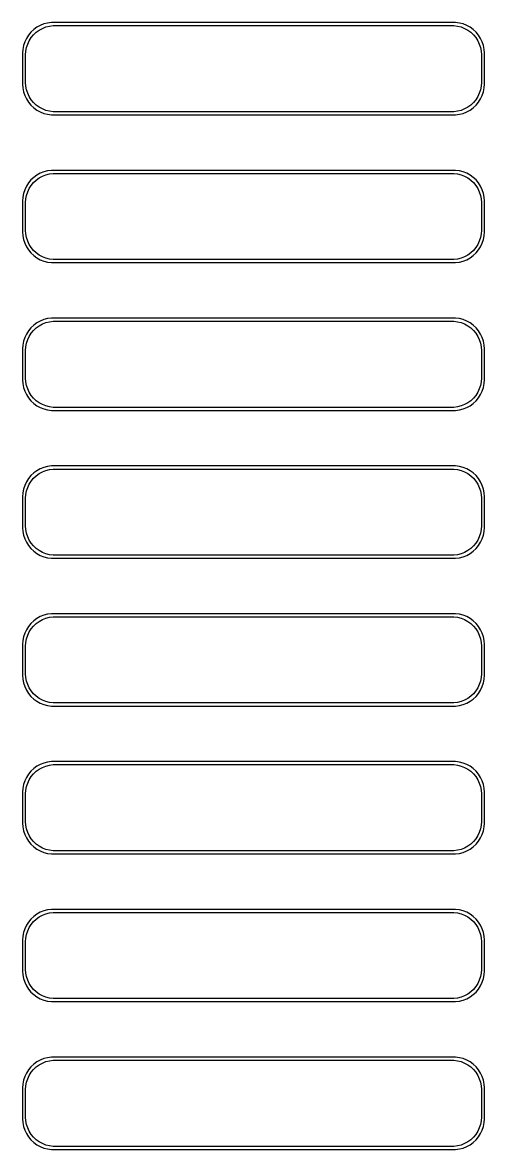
# Model space of a CAD drawing. Header units: metres. Extents: x -38 to 38, y 353 to 703.
# Drawn here: x -37.5 to 37.5, y 520.5 to 703.5 of the extents above; entities that cross this region are included whole.
import ezdxf

# ---------------------------------------------------------------- set-up
doc = ezdxf.new("R2010")
doc.units = ezdxf.units.M

msp = doc.modelspace()

# ---------------------------------------------------------------- linework, layer by layer
for p, q in [((-35.1791, 702.722), (-35.6871, 702.353)), ((-34.6289, 703.024), (-35.1791, 702.722)), ((-34.0451, 703.255), (-34.6289, 703.024)), ((-34.2724, 702.548), (-33.7178, 702.768)), ((-33.4369, 703.411), (-34.0451, 703.255)), ((-33.7178, 702.768), (-33.1401, 702.916)), ((-32.8139, 703.49), (-33.4369, 703.411)), ((-33.1401, 702.916), (-32.5482, 702.991)), ((32.8139, 703.49), (-32.8139, 703.49)), ((-32.5482, 702.991), (32.5482, 702.991)), ((32.5482, 702.991), (33.1401, 702.916)), ((33.4369, 703.411), (32.8139, 703.49)), ((33.1401, 702.916), (33.7178, 702.768)), ((34.0451, 703.255), (33.4369, 703.411)), ((33.7178, 702.768), (34.2724, 702.548)), ((34.6289, 703.024), (34.0451, 703.255)), ((35.1791, 702.722), (34.6289, 703.024)), ((35.6871, 702.353), (35.1791, 702.722)), ((-36.8815, 700.909), (-37.1489, 700.341)), ((-36.5451, 701.439), (-36.8815, 700.909)), ((-36.1448, 701.923), (-36.5451, 701.439)), ((-36.4124, 700.538), (-36.0928, 701.042)), ((-35.6871, 702.353), (-36.1448, 701.923)), ((-36.0928, 701.042), (-35.7126, 701.502)), ((-35.7126, 701.502), (-35.2778, 701.91)), ((-35.2778, 701.91), (-34.7952, 702.261)), ((-34.7952, 702.261), (-34.2724, 702.548)), ((34.2724, 702.548), (34.7952, 702.261)), ((34.7952, 702.261), (35.2778, 701.91)), ((35.2778, 701.91), (35.7126, 701.502)), ((36.1448, 701.923), (35.6871, 702.353)), ((35.7126, 701.502), (36.0928, 701.042)), ((36.0928, 701.042), (36.4124, 700.538)), ((36.5451, 701.439), (36.1448, 701.923)), ((36.8815, 700.909), (36.5451, 701.439)), ((37.1489, 700.341), (36.8815, 700.909)), ((-37.4606, 699.127), (-37.5, 698.5)), ((-37.3429, 699.743), (-37.4606, 699.127)), ((-37.1489, 700.341), (-37.3429, 699.743)), ((-36.9625, 698.845), (-36.8508, 699.431)), ((-36.8508, 699.431), (-36.6664, 699.999)), ((-36.6664, 699.999), (-36.4124, 700.538)), ((36.4124, 700.538), (36.6664, 699.999)), ((36.6664, 699.999), (36.8508, 699.431)), ((36.8508, 699.431), (36.9625, 698.845)), ((37.3429, 699.743), (37.1489, 700.341)), ((37.4606, 699.127), (37.3429, 699.743)), ((37.5, 698.5), (37.4606, 699.127)), ((-37.5, 698.5), (-37.5, 693.5)), ((-37, 698.25), (-36.9625, 698.845)), ((-37, 693.75), (-37, 698.25)), ((36.9625, 698.845), (37, 698.25)), ((37, 698.25), (37, 693.75)), ((37.5, 693.5), (37.5, 698.5)), ((-37.5, 693.5), (-37.4606, 692.873)), ((-36.9625, 693.155), (-37, 693.75)), ((37, 693.75), (36.9625, 693.155)), ((37.4606, 692.873), (37.5, 693.5)), ((-37.4606, 692.873), (-37.3429, 692.257)), ((-37.3429, 692.257), (-37.1489, 691.659)), ((-36.8508, 692.569), (-36.9625, 693.155)), ((-36.6664, 692.001), (-36.8508, 692.569)), ((-36.4124, 691.462), (-36.6664, 692.001)), ((36.6664, 692.001), (36.4124, 691.462)), ((36.8508, 692.569), (36.6664, 692.001)), ((36.9625, 693.155), (36.8508, 692.569)), ((37.1489, 691.659), (37.3429, 692.257)), ((37.3429, 692.257), (37.4606, 692.873)), ((-37.1489, 691.659), (-36.8815, 691.091)), ((-36.8815, 691.091), (-36.5451, 690.561)), ((-36.5451, 690.561), (-36.1448, 690.077)), ((-36.0928, 690.958), (-36.4124, 691.462)), ((-36.1448, 690.077), (-35.6871, 689.647)), ((-35.7126, 690.498), (-36.0928, 690.958)), ((-35.2778, 690.09), (-35.7126, 690.498)), ((-34.7952, 689.739), (-35.2778, 690.09)), ((35.2778, 690.09), (34.7952, 689.739)), ((35.7126, 690.498), (35.2778, 690.09)), ((35.6871, 689.647), (36.1448, 690.077)), ((36.0928, 690.958), (35.7126, 690.498)), ((36.4124, 691.462), (36.0928, 690.958)), ((36.1448, 690.077), (36.5451, 690.561)), ((36.5451, 690.561), (36.8815, 691.091)), ((36.8815, 691.091), (37.1489, 691.659)), ((-35.6871, 689.647), (-35.1791, 689.278)), ((-35.1791, 689.278), (-34.6289, 688.976)), ((-34.2724, 689.452), (-34.7952, 689.739)), ((-34.6289, 688.976), (-34.0451, 688.745)), ((-33.7178, 689.232), (-34.2724, 689.452)), ((-34.0451, 688.745), (-33.4369, 688.589)), ((-33.1401, 689.084), (-33.7178, 689.232)), ((-33.4369, 688.589), (-32.8139, 688.51)), ((-32.5482, 689.009), (-33.1401, 689.084)), ((-32.8139, 688.51), (32.8139, 688.51)), ((32.5482, 689.009), (-32.5482, 689.009)), ((33.1401, 689.084), (32.5482, 689.009)), ((32.8139, 688.51), (33.4369, 688.589)), ((33.7178, 689.232), (33.1401, 689.084)), ((33.4369, 688.589), (34.0451, 688.745)), ((34.2724, 689.452), (33.7178, 689.232)), ((34.0451, 688.745), (34.6289, 688.976)), ((34.7952, 689.739), (34.2724, 689.452)), ((34.6289, 688.976), (35.1791, 689.278)), ((35.1791, 689.278), (35.6871, 689.647)), ((-34.6289, 679.024), (-35.1791, 678.722)), ((-34.0451, 679.255), (-34.6289, 679.024)), ((-33.4369, 679.411), (-34.0451, 679.255)), ((-33.7178, 678.768), (-33.1401, 678.916)), ((-32.8139, 679.49), (-33.4369, 679.411)), ((-33.1401, 678.916), (-32.5482, 678.991)), ((32.8139, 679.49), (-32.8139, 679.49)), ((-32.5482, 678.991), (32.5482, 678.991)), ((32.5482, 678.991), (33.1401, 678.916)), ((33.4369, 679.411), (32.8139, 679.49)), ((33.1401, 678.916), (33.7178, 678.768)), ((34.0451, 679.255), (33.4369, 679.411)), ((34.6289, 679.024), (34.0451, 679.255)), ((35.1791, 678.722), (34.6289, 679.024)), ((-36.5451, 677.439), (-36.8815, 676.909)), ((-36.1448, 677.923), (-36.5451, 677.439)), ((-36.4124, 676.538), (-36.0928, 677.042)), ((-35.6871, 678.353), (-36.1448, 677.923)), ((-36.0928, 677.042), (-35.7126, 677.502)), ((-35.7126, 677.502), (-35.2778, 677.91)), ((-35.1791, 678.722), (-35.6871, 678.353)), ((-35.2778, 677.91), (-34.7952, 678.261)), ((-34.7952, 678.261), (-34.2724, 678.548)), ((-34.2724, 678.548), (-33.7178, 678.768)), ((33.7178, 678.768), (34.2724, 678.548)), ((34.2724, 678.548), (34.7952, 678.261)), ((34.7952, 678.261), (35.2778, 677.91)), ((35.6871, 678.353), (35.1791, 678.722)), ((35.2778, 677.91), (35.7126, 677.502)), ((36.1448, 677.923), (35.6871, 678.353)), ((35.7126, 677.502), (36.0928, 677.042)), ((36.0928, 677.042), (36.4124, 676.538)), ((36.5451, 677.439), (36.1448, 677.923)), ((36.8815, 676.909), (36.5451, 677.439)), ((-37.3429, 675.743), (-37.4606, 675.127)), ((-37.1489, 676.341), (-37.3429, 675.743)), ((-36.8815, 676.909), (-37.1489, 676.341)), ((-36.9625, 674.845), (-36.8508, 675.431)), ((-36.8508, 675.431), (-36.6664, 675.999)), ((-36.6664, 675.999), (-36.4124, 676.538)), ((36.4124, 676.538), (36.6664, 675.999)), ((36.6664, 675.999), (36.8508, 675.431)), ((36.8508, 675.431), (36.9625, 674.845)), ((37.1489, 676.341), (36.8815, 676.909)), ((37.3429, 675.743), (37.1489, 676.341)), ((37.4606, 675.127), (37.3429, 675.743)), ((-37.4606, 675.127), (-37.5, 674.5)), ((-37.5, 674.5), (-37.5, 669.5)), ((-37, 674.25), (-36.9625, 674.845)), ((-37, 669.75), (-37, 674.25)), ((36.9625, 674.845), (37, 674.25)), ((37, 674.25), (37, 669.75)), ((37.5, 674.5), (37.4606, 675.127)), ((37.5, 669.5), (37.5, 674.5)), ((-36.9625, 669.155), (-37, 669.75)), ((37, 669.75), (36.9625, 669.155)), ((-37.5, 669.5), (-37.4606, 668.873)), ((-37.4606, 668.873), (-37.3429, 668.257)), ((-37.3429, 668.257), (-37.1489, 667.659)), ((-36.8508, 668.569), (-36.9625, 669.155)), ((-36.6664, 668.001), (-36.8508, 668.569)), ((-36.4124, 667.462), (-36.6664, 668.001)), ((36.6664, 668.001), (36.4124, 667.462)), ((36.8508, 668.569), (36.6664, 668.001)), ((36.9625, 669.155), (36.8508, 668.569)), ((37.1489, 667.659), (37.3429, 668.257)), ((37.3429, 668.257), (37.4606, 668.873)), ((37.4606, 668.873), (37.5, 669.5)), ((-37.1489, 667.659), (-36.8815, 667.091)), ((-36.8815, 667.091), (-36.5451, 666.561)), ((-36.5451, 666.561), (-36.1448, 666.077)), ((-36.0928, 666.958), (-36.4124, 667.462)), ((-36.1448, 666.077), (-35.6871, 665.647)), ((-35.7126, 666.498), (-36.0928, 666.958)), ((-35.2778, 666.09), (-35.7126, 666.498)), ((-34.7952, 665.739), (-35.2778, 666.09)), ((35.2778, 666.09), (34.7952, 665.739)), ((35.7126, 666.498), (35.2778, 666.09)), ((35.6871, 665.647), (36.1448, 666.077)), ((36.0928, 666.958), (35.7126, 666.498)), ((36.4124, 667.462), (36.0928, 666.958)), ((36.1448, 666.077), (36.5451, 666.561)), ((36.5451, 666.561), (36.8815, 667.091)), ((36.8815, 667.091), (37.1489, 667.659)), ((-35.6871, 665.647), (-35.1791, 665.278)), ((-35.1791, 665.278), (-34.6289, 664.976)), ((-34.2724, 665.452), (-34.7952, 665.739)), ((-34.6289, 664.976), (-34.0451, 664.745)), ((-33.7178, 665.232), (-34.2724, 665.452)), ((-34.0451, 664.745), (-33.4369, 664.589)), ((-33.1401, 665.084), (-33.7178, 665.232)), ((-33.4369, 664.589), (-32.8139, 664.51)), ((-32.5482, 665.009), (-33.1401, 665.084)), ((-32.8139, 664.51), (32.8139, 664.51)), ((32.5482, 665.009), (-32.5482, 665.009)), ((33.1401, 665.084), (32.5482, 665.009)), ((32.8139, 664.51), (33.4369, 664.589)), ((33.7178, 665.232), (33.1401, 665.084)), ((33.4369, 664.589), (34.0451, 664.745)), ((34.2724, 665.452), (33.7178, 665.232)), ((34.0451, 664.745), (34.6289, 664.976)), ((34.7952, 665.739), (34.2724, 665.452)), ((34.6289, 664.976), (35.1791, 665.278)), ((35.1791, 665.278), (35.6871, 665.647)), ((-34.0451, 655.255), (-34.6289, 655.024)), ((-33.4369, 655.411), (-34.0451, 655.255)), ((-32.8139, 655.49), (-33.4369, 655.411)), ((32.8139, 655.49), (-32.8139, 655.49)), ((33.4369, 655.411), (32.8139, 655.49)), ((34.0451, 655.255), (33.4369, 655.411)), ((34.6289, 655.024), (34.0451, 655.255)), ((-36.5451, 653.439), (-36.8815, 652.909)), ((-36.1448, 653.923), (-36.5451, 653.439)), ((-35.6871, 654.353), (-36.1448, 653.923)), ((-36.0928, 653.042), (-35.7126, 653.502)), ((-35.7126, 653.502), (-35.2778, 653.91)), ((-35.1791, 654.722), (-35.6871, 654.353)), ((-35.2778, 653.91), (-34.7952, 654.261)), ((-34.6289, 655.024), (-35.1791, 654.722)), ((-34.7952, 654.261), (-34.2724, 654.548)), ((-34.2724, 654.548), (-33.7178, 654.768)), ((-33.7178, 654.768), (-33.1401, 654.916)), ((-33.1401, 654.916), (-32.5482, 654.991)), ((-32.5482, 654.991), (32.5482, 654.991)), ((32.5482, 654.991), (33.1401, 654.916)), ((33.1401, 654.916), (33.7178, 654.768)), ((33.7178, 654.768), (34.2724, 654.548)), ((34.2724, 654.548), (34.7952, 654.261)), ((35.1791, 654.722), (34.6289, 655.024)), ((34.7952, 654.261), (35.2778, 653.91)), ((35.6871, 654.353), (35.1791, 654.722)), ((35.2778, 653.91), (35.7126, 653.502)), ((36.1448, 653.923), (35.6871, 654.353)), ((35.7126, 653.502), (36.0928, 653.042)), ((36.5451, 653.439), (36.1448, 653.923)), ((36.8815, 652.909), (36.5451, 653.439)), ((-37.3429, 651.743), (-37.4606, 651.127)), ((-37.1489, 652.341), (-37.3429, 651.743)), ((-36.8815, 652.909), (-37.1489, 652.341)), ((-36.9625, 650.845), (-36.8508, 651.431)), ((-36.8508, 651.431), (-36.6664, 651.999)), ((-36.6664, 651.999), (-36.4124, 652.538)), ((-36.4124, 652.538), (-36.0928, 653.042)), ((36.0928, 653.042), (36.4124, 652.538)), ((36.4124, 652.538), (36.6664, 651.999)), ((36.6664, 651.999), (36.8508, 651.431)), ((36.8508, 651.431), (36.9625, 650.845)), ((37.1489, 652.341), (36.8815, 652.909)), ((37.3429, 651.743), (37.1489, 652.341)), ((37.4606, 651.127), (37.3429, 651.743)), ((-37.4606, 651.127), (-37.5, 650.5)), ((-37.5, 650.5), (-37.5, 645.5)), ((-37, 650.25), (-36.9625, 650.845)), ((-37, 645.75), (-37, 650.25)), ((36.9625, 650.845), (37, 650.25)), ((37, 650.25), (37, 645.75)), ((37.5, 650.5), (37.4606, 651.127)), ((37.5, 645.5), (37.5, 650.5)), ((-37.5, 645.5), (-37.4606, 644.873)), ((-37.4606, 644.873), (-37.3429, 644.257)), ((-37.3429, 644.257), (-37.1489, 643.659)), ((-36.9625, 645.155), (-37, 645.75)), ((-36.8508, 644.569), (-36.9625, 645.155)), ((-36.6664, 644.001), (-36.8508, 644.569)), ((36.8508, 644.569), (36.6664, 644.001)), ((36.9625, 645.155), (36.8508, 644.569)), ((37, 645.75), (36.9625, 645.155)), ((37.1489, 643.659), (37.3429, 644.257)), ((37.3429, 644.257), (37.4606, 644.873)), ((37.4606, 644.873), (37.5, 645.5)), ((-37.1489, 643.659), (-36.8815, 643.091)), ((-36.8815, 643.091), (-36.5451, 642.561)), ((-36.4124, 643.462), (-36.6664, 644.001)), ((-36.5451, 642.561), (-36.1448, 642.077)), ((-36.0928, 642.958), (-36.4124, 643.462)), ((-35.7126, 642.498), (-36.0928, 642.958)), ((-35.2778, 642.09), (-35.7126, 642.498)), ((35.7126, 642.498), (35.2778, 642.09)), ((36.0928, 642.958), (35.7126, 642.498)), ((36.4124, 643.462), (36.0928, 642.958)), ((36.1448, 642.077), (36.5451, 642.561)), ((36.6664, 644.001), (36.4124, 643.462)), ((36.5451, 642.561), (36.8815, 643.091)), ((36.8815, 643.091), (37.1489, 643.659)), ((-36.1448, 642.077), (-35.6871, 641.647)), ((-35.6871, 641.647), (-35.1791, 641.278)), ((-34.7952, 641.739), (-35.2778, 642.09)), ((-35.1791, 641.278), (-34.6289, 640.976)), ((-34.2724, 641.452), (-34.7952, 641.739)), ((-34.6289, 640.976), (-34.0451, 640.745)), ((-33.7178, 641.232), (-34.2724, 641.452)), ((-34.0451, 640.745), (-33.4369, 640.589)), ((-33.1401, 641.084), (-33.7178, 641.232)), ((-33.4369, 640.589), (-32.8139, 640.51)), ((-32.5482, 641.009), (-33.1401, 641.084)), ((-32.8139, 640.51), (32.8139, 640.51)), ((32.5482, 641.009), (-32.5482, 641.009)), ((33.1401, 641.084), (32.5482, 641.009)), ((32.8139, 640.51), (33.4369, 640.589)), ((33.7178, 641.232), (33.1401, 641.084)), ((33.4369, 640.589), (34.0451, 640.745)), ((34.2724, 641.452), (33.7178, 641.232)), ((34.0451, 640.745), (34.6289, 640.976)), ((34.7952, 641.739), (34.2724, 641.452)), ((34.6289, 640.976), (35.1791, 641.278)), ((35.2778, 642.09), (34.7952, 641.739)), ((35.1791, 641.278), (35.6871, 641.647)), ((35.6871, 641.647), (36.1448, 642.077)), ((-33.4369, 631.411), (-34.0451, 631.255)), ((-32.8139, 631.49), (-33.4369, 631.411)), ((32.8139, 631.49), (-32.8139, 631.49)), ((33.4369, 631.411), (32.8139, 631.49)), ((34.0451, 631.255), (33.4369, 631.411)), ((-36.1448, 629.923), (-36.5451, 629.439)), ((-35.6871, 630.353), (-36.1448, 629.923)), ((-36.0928, 629.042), (-35.7126, 629.502)), ((-35.7126, 629.502), (-35.2778, 629.91)), ((-35.1791, 630.722), (-35.6871, 630.353)), ((-35.2778, 629.91), (-34.7952, 630.261)), ((-34.6289, 631.024), (-35.1791, 630.722)), ((-34.7952, 630.261), (-34.2724, 630.548)), ((-34.0451, 631.255), (-34.6289, 631.024)), ((-34.2724, 630.548), (-33.7178, 630.768)), ((-33.7178, 630.768), (-33.1401, 630.916)), ((-33.1401, 630.916), (-32.5482, 630.991)), ((-32.5482, 630.991), (32.5482, 630.991)), ((32.5482, 630.991), (33.1401, 630.916)), ((33.1401, 630.916), (33.7178, 630.768)), ((33.7178, 630.768), (34.2724, 630.548)), ((34.6289, 631.024), (34.0451, 631.255)), ((34.2724, 630.548), (34.7952, 630.261)), ((35.1791, 630.722), (34.6289, 631.024)), ((34.7952, 630.261), (35.2778, 629.91)), ((35.6871, 630.353), (35.1791, 630.722)), ((35.2778, 629.91), (35.7126, 629.502)), ((36.1448, 629.923), (35.6871, 630.353)), ((35.7126, 629.502), (36.0928, 629.042)), ((36.5451, 629.439), (36.1448, 629.923)), ((-37.3429, 627.743), (-37.4606, 627.127)), ((-37.1489, 628.341), (-37.3429, 627.743)), ((-36.8815, 628.909), (-37.1489, 628.341)), ((-36.5451, 629.439), (-36.8815, 628.909)), ((-36.8508, 627.431), (-36.6664, 627.999)), ((-36.6664, 627.999), (-36.4124, 628.538)), ((-36.4124, 628.538), (-36.0928, 629.042)), ((36.0928, 629.042), (36.4124, 628.538)), ((36.4124, 628.538), (36.6664, 627.999)), ((36.8815, 628.909), (36.5451, 629.439)), ((36.6664, 627.999), (36.8508, 627.431)), ((37.1489, 628.341), (36.8815, 628.909)), ((37.3429, 627.743), (37.1489, 628.341)), ((37.4606, 627.127), (37.3429, 627.743)), ((-37.4606, 627.127), (-37.5, 626.5)), ((-37.5, 626.5), (-37.5, 621.5)), ((-37, 626.25), (-36.9625, 626.845)), ((-37, 621.75), (-37, 626.25)), ((-36.9625, 626.845), (-36.8508, 627.431)), ((36.8508, 627.431), (36.9625, 626.845)), ((36.9625, 626.845), (37, 626.25)), ((37, 626.25), (37, 621.75)), ((37.5, 626.5), (37.4606, 627.127)), ((37.5, 621.5), (37.5, 626.5)), ((-37.5, 621.5), (-37.4606, 620.873)), ((-37.4606, 620.873), (-37.3429, 620.257)), ((-36.9625, 621.155), (-37, 621.75)), ((-36.8508, 620.569), (-36.9625, 621.155)), ((-36.6664, 620.001), (-36.8508, 620.569)), ((36.8508, 620.569), (36.6664, 620.001)), ((36.9625, 621.155), (36.8508, 620.569)), ((37, 621.75), (36.9625, 621.155)), ((37.3429, 620.257), (37.4606, 620.873)), ((37.4606, 620.873), (37.5, 621.5)), ((-37.3429, 620.257), (-37.1489, 619.659)), ((-37.1489, 619.659), (-36.8815, 619.091)), ((-36.8815, 619.091), (-36.5451, 618.561)), ((-36.4124, 619.462), (-36.6664, 620.001)), ((-36.5451, 618.561), (-36.1448, 618.077)), ((-36.0928, 618.958), (-36.4124, 619.462)), ((-35.7126, 618.498), (-36.0928, 618.958)), ((-35.2778, 618.09), (-35.7126, 618.498)), ((35.7126, 618.498), (35.2778, 618.09)), ((36.0928, 618.958), (35.7126, 618.498)), ((36.4124, 619.462), (36.0928, 618.958)), ((36.1448, 618.077), (36.5451, 618.561)), ((36.6664, 620.001), (36.4124, 619.462)), ((36.5451, 618.561), (36.8815, 619.091)), ((36.8815, 619.091), (37.1489, 619.659)), ((37.1489, 619.659), (37.3429, 620.257)), ((-36.1448, 618.077), (-35.6871, 617.647)), ((-35.6871, 617.647), (-35.1791, 617.278)), ((-34.7952, 617.739), (-35.2778, 618.09)), ((-35.1791, 617.278), (-34.6289, 616.976)), ((-34.2724, 617.452), (-34.7952, 617.739)), ((-34.6289, 616.976), (-34.0451, 616.745)), ((-33.7178, 617.232), (-34.2724, 617.452)), ((-34.0451, 616.745), (-33.4369, 616.589)), ((-33.1401, 617.084), (-33.7178, 617.232)), ((-32.5482, 617.009), (-33.1401, 617.084)), ((32.5482, 617.009), (-32.5482, 617.009)), ((33.1401, 617.084), (32.5482, 617.009)), ((33.7178, 617.232), (33.1401, 617.084)), ((33.4369, 616.589), (34.0451, 616.745)), ((34.2724, 617.452), (33.7178, 617.232)), ((34.0451, 616.745), (34.6289, 616.976)), ((34.7952, 617.739), (34.2724, 617.452)), ((34.6289, 616.976), (35.1791, 617.278)), ((35.2778, 618.09), (34.7952, 617.739)), ((35.1791, 617.278), (35.6871, 617.647)), ((35.6871, 617.647), (36.1448, 618.077)), ((-33.4369, 616.589), (-32.8139, 616.51)), ((-32.8139, 616.51), (32.8139, 616.51)), ((32.8139, 616.51), (33.4369, 616.589)), ((-36.1448, 605.923), (-36.5451, 605.439)), ((-35.6871, 606.353), (-36.1448, 605.923)), ((-35.7126, 605.502), (-35.2778, 605.91)), ((-35.1791, 606.722), (-35.6871, 606.353)), ((-35.2778, 605.91), (-34.7952, 606.261)), ((-34.6289, 607.024), (-35.1791, 606.722)), ((-34.7952, 606.261), (-34.2724, 606.548)), ((-34.0451, 607.255), (-34.6289, 607.024)), ((-34.2724, 606.548), (-33.7178, 606.768)), ((-33.4369, 607.411), (-34.0451, 607.255)), ((-33.7178, 606.768), (-33.1401, 606.916)), ((-32.8139, 607.49), (-33.4369, 607.411)), ((-33.1401, 606.916), (-32.5482, 606.991)), ((32.8139, 607.49), (-32.8139, 607.49)), ((-32.5482, 606.991), (32.5482, 606.991)), ((32.5482, 606.991), (33.1401, 606.916)), ((33.4369, 607.411), (32.8139, 607.49)), ((33.1401, 606.916), (33.7178, 606.768)), ((34.0451, 607.255), (33.4369, 607.411)), ((33.7178, 606.768), (34.2724, 606.548)), ((34.6289, 607.024), (34.0451, 607.255)), ((34.2724, 606.548), (34.7952, 606.261)), ((35.1791, 606.722), (34.6289, 607.024)), ((34.7952, 606.261), (35.2778, 605.91)), ((35.6871, 606.353), (35.1791, 606.722)), ((35.2778, 605.91), (35.7126, 605.502)), ((36.1448, 605.923), (35.6871, 606.353)), ((36.5451, 605.439), (36.1448, 605.923)), ((-37.1489, 604.341), (-37.3429, 603.743)), ((-36.8815, 604.909), (-37.1489, 604.341)), ((-36.5451, 605.439), (-36.8815, 604.909)), ((-36.8508, 603.431), (-36.6664, 603.999)), ((-36.6664, 603.999), (-36.4124, 604.538)), ((-36.4124, 604.538), (-36.0928, 605.042)), ((-36.0928, 605.042), (-35.7126, 605.502)), ((35.7126, 605.502), (36.0928, 605.042)), ((36.0928, 605.042), (36.4124, 604.538)), ((36.4124, 604.538), (36.6664, 603.999)), ((36.8815, 604.909), (36.5451, 605.439)), ((36.6664, 603.999), (36.8508, 603.431)), ((37.1489, 604.341), (36.8815, 604.909)), ((37.3429, 603.743), (37.1489, 604.341)), ((-37.4606, 603.127), (-37.5, 602.5)), ((-37.5, 602.5), (-37.5, 597.5)), ((-37.3429, 603.743), (-37.4606, 603.127)), ((-37, 602.25), (-36.9625, 602.845)), ((-37, 597.75), (-37, 602.25)), ((-36.9625, 602.845), (-36.8508, 603.431)), ((36.8508, 603.431), (36.9625, 602.845)), ((36.9625, 602.845), (37, 602.25)), ((37, 602.25), (37, 597.75)), ((37.4606, 603.127), (37.3429, 603.743)), ((37.5, 602.5), (37.4606, 603.127)), ((37.5, 597.5), (37.5, 602.5)), ((-37.5, 597.5), (-37.4606, 596.873)), ((-37.4606, 596.873), (-37.3429, 596.257)), ((-36.9625, 597.155), (-37, 597.75)), ((-36.8508, 596.569), (-36.9625, 597.155)), ((-36.6664, 596.001), (-36.8508, 596.569)), ((36.8508, 596.569), (36.6664, 596.001)), ((36.9625, 597.155), (36.8508, 596.569)), ((37, 597.75), (36.9625, 597.155)), ((37.3429, 596.257), (37.4606, 596.873)), ((37.4606, 596.873), (37.5, 597.5)), ((-37.3429, 596.257), (-37.1489, 595.659)), ((-37.1489, 595.659), (-36.8815, 595.091)), ((-36.8815, 595.091), (-36.5451, 594.561)), ((-36.4124, 595.462), (-36.6664, 596.001)), ((-36.0928, 594.958), (-36.4124, 595.462)), ((-35.7126, 594.498), (-36.0928, 594.958)), ((36.0928, 594.958), (35.7126, 594.498)), ((36.4124, 595.462), (36.0928, 594.958)), ((36.6664, 596.001), (36.4124, 595.462)), ((36.5451, 594.561), (36.8815, 595.091)), ((36.8815, 595.091), (37.1489, 595.659)), ((37.1489, 595.659), (37.3429, 596.257)), ((-36.5451, 594.561), (-36.1448, 594.077)), ((-36.1448, 594.077), (-35.6871, 593.647)), ((-35.2778, 594.09), (-35.7126, 594.498)), ((-35.6871, 593.647), (-35.1791, 593.278)), ((-34.7952, 593.739), (-35.2778, 594.09)), ((-35.1791, 593.278), (-34.6289, 592.976)), ((-34.2724, 593.452), (-34.7952, 593.739)), ((-34.6289, 592.976), (-34.0451, 592.745)), ((-33.7178, 593.232), (-34.2724, 593.452)), ((-33.1401, 593.084), (-33.7178, 593.232)), ((-32.5482, 593.009), (-33.1401, 593.084)), ((32.5482, 593.009), (-32.5482, 593.009)), ((33.1401, 593.084), (32.5482, 593.009)), ((33.7178, 593.232), (33.1401, 593.084)), ((34.2724, 593.452), (33.7178, 593.232)), ((34.0451, 592.745), (34.6289, 592.976)), ((34.7952, 593.739), (34.2724, 593.452)), ((34.6289, 592.976), (35.1791, 593.278)), ((35.2778, 594.09), (34.7952, 593.739)), ((35.1791, 593.278), (35.6871, 593.647)), ((35.7126, 594.498), (35.2778, 594.09)), ((35.6871, 593.647), (36.1448, 594.077)), ((36.1448, 594.077), (36.5451, 594.561)), ((-34.0451, 592.745), (-33.4369, 592.589)), ((-33.4369, 592.589), (-32.8139, 592.51)), ((-32.8139, 592.51), (32.8139, 592.51)), ((32.8139, 592.51), (33.4369, 592.589)), ((33.4369, 592.589), (34.0451, 592.745)), ((-36.1448, 581.923), (-36.5451, 581.439)), ((-35.6871, 582.353), (-36.1448, 581.923)), ((-35.7126, 581.502), (-35.2778, 581.91)), ((-35.1791, 582.722), (-35.6871, 582.353)), ((-35.2778, 581.91), (-34.7952, 582.261)), ((-34.6289, 583.024), (-35.1791, 582.722)), ((-34.7952, 582.261), (-34.2724, 582.548)), ((-34.0451, 583.255), (-34.6289, 583.024)), ((-34.2724, 582.548), (-33.7178, 582.768)), ((-33.4369, 583.411), (-34.0451, 583.255)), ((-33.7178, 582.768), (-33.1401, 582.916)), ((-32.8139, 583.49), (-33.4369, 583.411)), ((-33.1401, 582.916), (-32.5482, 582.991)), ((32.8139, 583.49), (-32.8139, 583.49)), ((-32.5482, 582.991), (32.5482, 582.991)), ((32.5482, 582.991), (33.1401, 582.916)), ((33.4369, 583.411), (32.8139, 583.49)), ((33.1401, 582.916), (33.7178, 582.768)), ((34.0451, 583.255), (33.4369, 583.411)), ((33.7178, 582.768), (34.2724, 582.548)), ((34.6289, 583.024), (34.0451, 583.255)), ((34.2724, 582.548), (34.7952, 582.261)), ((35.1791, 582.722), (34.6289, 583.024)), ((34.7952, 582.261), (35.2778, 581.91)), ((35.6871, 582.353), (35.1791, 582.722)), ((35.2778, 581.91), (35.7126, 581.502)), ((36.1448, 581.923), (35.6871, 582.353)), ((36.5451, 581.439), (36.1448, 581.923)), ((-37.1489, 580.341), (-37.3429, 579.743)), ((-36.8815, 580.909), (-37.1489, 580.341)), ((-36.5451, 581.439), (-36.8815, 580.909)), ((-36.6664, 579.999), (-36.4124, 580.538)), ((-36.4124, 580.538), (-36.0928, 581.042)), ((-36.0928, 581.042), (-35.7126, 581.502)), ((35.7126, 581.502), (36.0928, 581.042)), ((36.0928, 581.042), (36.4124, 580.538)), ((36.4124, 580.538), (36.6664, 579.999)), ((36.8815, 580.909), (36.5451, 581.439)), ((37.1489, 580.341), (36.8815, 580.909)), ((37.3429, 579.743), (37.1489, 580.341)), ((-37.4606, 579.127), (-37.5, 578.5)), ((-37.5, 578.5), (-37.5, 573.5)), ((-37.3429, 579.743), (-37.4606, 579.127)), ((-37, 578.25), (-36.9625, 578.845)), ((-37, 573.75), (-37, 578.25)), ((-36.9625, 578.845), (-36.8508, 579.431)), ((-36.8508, 579.431), (-36.6664, 579.999)), ((36.6664, 579.999), (36.8508, 579.431)), ((36.8508, 579.431), (36.9625, 578.845)), ((36.9625, 578.845), (37, 578.25)), ((37, 578.25), (37, 573.75)), ((37.4606, 579.127), (37.3429, 579.743)), ((37.5, 578.5), (37.4606, 579.127)), ((37.5, 573.5), (37.5, 578.5)), ((-37.5, 573.5), (-37.4606, 572.873)), ((-37.4606, 572.873), (-37.3429, 572.257)), ((-36.9625, 573.155), (-37, 573.75)), ((-36.8508, 572.569), (-36.9625, 573.155)), ((36.9625, 573.155), (36.8508, 572.569)), ((37, 573.75), (36.9625, 573.155)), ((37.3429, 572.257), (37.4606, 572.873)), ((37.4606, 572.873), (37.5, 573.5)), ((-37.3429, 572.257), (-37.1489, 571.659)), ((-37.1489, 571.659), (-36.8815, 571.091)), ((-36.8815, 571.091), (-36.5451, 570.561)), ((-36.6664, 572.001), (-36.8508, 572.569)), ((-36.4124, 571.462), (-36.6664, 572.001)), ((-36.0928, 570.958), (-36.4124, 571.462)), ((-35.7126, 570.498), (-36.0928, 570.958)), ((36.0928, 570.958), (35.7126, 570.498)), ((36.4124, 571.462), (36.0928, 570.958)), ((36.6664, 572.001), (36.4124, 571.462)), ((36.5451, 570.561), (36.8815, 571.091)), ((36.8508, 572.569), (36.6664, 572.001)), ((36.8815, 571.091), (37.1489, 571.659)), ((37.1489, 571.659), (37.3429, 572.257)), ((-36.5451, 570.561), (-36.1448, 570.077)), ((-36.1448, 570.077), (-35.6871, 569.647)), ((-35.2778, 570.09), (-35.7126, 570.498)), ((-35.6871, 569.647), (-35.1791, 569.278)), ((-34.7952, 569.739), (-35.2778, 570.09)), ((-35.1791, 569.278), (-34.6289, 568.976)), ((-34.2724, 569.452), (-34.7952, 569.739)), ((-33.7178, 569.232), (-34.2724, 569.452)), ((-33.1401, 569.084), (-33.7178, 569.232)), ((-32.5482, 569.009), (-33.1401, 569.084)), ((33.1401, 569.084), (32.5482, 569.009)), ((33.7178, 569.232), (33.1401, 569.084)), ((34.2724, 569.452), (33.7178, 569.232)), ((34.7952, 569.739), (34.2724, 569.452)), ((34.6289, 568.976), (35.1791, 569.278)), ((35.2778, 570.09), (34.7952, 569.739)), ((35.1791, 569.278), (35.6871, 569.647)), ((35.7126, 570.498), (35.2778, 570.09)), ((35.6871, 569.647), (36.1448, 570.077)), ((36.1448, 570.077), (36.5451, 570.561)), ((-34.6289, 568.976), (-34.0451, 568.745)), ((-34.0451, 568.745), (-33.4369, 568.589)), ((-33.4369, 568.589), (-32.8139, 568.51)), ((-32.8139, 568.51), (32.8139, 568.51)), ((32.5482, 569.009), (-32.5482, 569.009)), ((32.8139, 568.51), (33.4369, 568.589)), ((33.4369, 568.589), (34.0451, 568.745)), ((34.0451, 568.745), (34.6289, 568.976)), ((-35.6871, 558.353), (-36.1448, 557.923)), ((-35.1791, 558.722), (-35.6871, 558.353)), ((-35.2778, 557.91), (-34.7952, 558.261)), ((-34.6289, 559.024), (-35.1791, 558.722)), ((-34.7952, 558.261), (-34.2724, 558.548)), ((-34.0451, 559.255), (-34.6289, 559.024)), ((-34.2724, 558.548), (-33.7178, 558.768)), ((-33.4369, 559.411), (-34.0451, 559.255)), ((-33.7178, 558.768), (-33.1401, 558.916)), ((-32.8139, 559.49), (-33.4369, 559.411)), ((-33.1401, 558.916), (-32.5482, 558.991)), ((32.8139, 559.49), (-32.8139, 559.49)), ((-32.5482, 558.991), (32.5482, 558.991)), ((32.5482, 558.991), (33.1401, 558.916)), ((33.4369, 559.411), (32.8139, 559.49)), ((33.1401, 558.916), (33.7178, 558.768)), ((34.0451, 559.255), (33.4369, 559.411)), ((33.7178, 558.768), (34.2724, 558.548)), ((34.6289, 559.024), (34.0451, 559.255)), ((34.2724, 558.548), (34.7952, 558.261)), ((35.1791, 558.722), (34.6289, 559.024)), ((34.7952, 558.261), (35.2778, 557.91)), ((35.6871, 558.353), (35.1791, 558.722)), ((36.1448, 557.923), (35.6871, 558.353)), ((-37.1489, 556.341), (-37.3429, 555.743)), ((-36.8815, 556.909), (-37.1489, 556.341)), ((-36.5451, 557.439), (-36.8815, 556.909)), ((-36.6664, 555.999), (-36.4124, 556.538)), ((-36.1448, 557.923), (-36.5451, 557.439)), ((-36.4124, 556.538), (-36.0928, 557.042)), ((-36.0928, 557.042), (-35.7126, 557.502)), ((-35.7126, 557.502), (-35.2778, 557.91)), ((35.2778, 557.91), (35.7126, 557.502)), ((35.7126, 557.502), (36.0928, 557.042)), ((36.0928, 557.042), (36.4124, 556.538)), ((36.5451, 557.439), (36.1448, 557.923)), ((36.4124, 556.538), (36.6664, 555.999)), ((36.8815, 556.909), (36.5451, 557.439)), ((37.1489, 556.341), (36.8815, 556.909)), ((37.3429, 555.743), (37.1489, 556.341)), ((-37.4606, 555.127), (-37.5, 554.5)), ((-37.5, 554.5), (-37.5, 549.5)), ((-37.3429, 555.743), (-37.4606, 555.127)), ((-37, 554.25), (-36.9625, 554.845)), ((-36.9625, 554.845), (-36.8508, 555.431)), ((-36.8508, 555.431), (-36.6664, 555.999)), ((36.6664, 555.999), (36.8508, 555.431)), ((36.8508, 555.431), (36.9625, 554.845)), ((36.9625, 554.845), (37, 554.25)), ((37.4606, 555.127), (37.3429, 555.743)), ((37.5, 554.5), (37.4606, 555.127)), ((37.5, 549.5), (37.5, 554.5)), ((-37, 549.75), (-37, 554.25)), ((37, 554.25), (37, 549.75)), ((-37.5, 549.5), (-37.4606, 548.873)), ((-36.9625, 549.155), (-37, 549.75)), ((-36.8508, 548.569), (-36.9625, 549.155)), ((36.9625, 549.155), (36.8508, 548.569)), ((37, 549.75), (36.9625, 549.155)), ((37.4606, 548.873), (37.5, 549.5)), ((-37.4606, 548.873), (-37.3429, 548.257)), ((-37.3429, 548.257), (-37.1489, 547.659)), ((-37.1489, 547.659), (-36.8815, 547.091)), ((-36.6664, 548.001), (-36.8508, 548.569)), ((-36.4124, 547.462), (-36.6664, 548.001)), ((-36.0928, 546.958), (-36.4124, 547.462)), ((36.4124, 547.462), (36.0928, 546.958)), ((36.6664, 548.001), (36.4124, 547.462)), ((36.8508, 548.569), (36.6664, 548.001)), ((36.8815, 547.091), (37.1489, 547.659)), ((37.1489, 547.659), (37.3429, 548.257)), ((37.3429, 548.257), (37.4606, 548.873)), ((-36.8815, 547.091), (-36.5451, 546.561)), ((-36.5451, 546.561), (-36.1448, 546.077)), ((-36.1448, 546.077), (-35.6871, 545.647)), ((-35.7126, 546.498), (-36.0928, 546.958)), ((-35.2778, 546.09), (-35.7126, 546.498)), ((-35.6871, 545.647), (-35.1791, 545.278)), ((-34.7952, 545.739), (-35.2778, 546.09)), ((-34.2724, 545.452), (-34.7952, 545.739)), ((-33.7178, 545.232), (-34.2724, 545.452)), ((34.2724, 545.452), (33.7178, 545.232)), ((34.7952, 545.739), (34.2724, 545.452)), ((35.2778, 546.09), (34.7952, 545.739)), ((35.1791, 545.278), (35.6871, 545.647)), ((35.7126, 546.498), (35.2778, 546.09)), ((35.6871, 545.647), (36.1448, 546.077)), ((36.0928, 546.958), (35.7126, 546.498)), ((36.1448, 546.077), (36.5451, 546.561)), ((36.5451, 546.561), (36.8815, 547.091)), ((-35.1791, 545.278), (-34.6289, 544.976)), ((-34.6289, 544.976), (-34.0451, 544.745)), ((-34.0451, 544.745), (-33.4369, 544.589)), ((-33.1401, 545.084), (-33.7178, 545.232)), ((-33.4369, 544.589), (-32.8139, 544.51)), ((-32.5482, 545.009), (-33.1401, 545.084)), ((-32.8139, 544.51), (32.8139, 544.51)), ((32.5482, 545.009), (-32.5482, 545.009)), ((33.1401, 545.084), (32.5482, 545.009)), ((32.8139, 544.51), (33.4369, 544.589)), ((33.7178, 545.232), (33.1401, 545.084)), ((33.4369, 544.589), (34.0451, 544.745)), ((34.0451, 544.745), (34.6289, 544.976)), ((34.6289, 544.976), (35.1791, 545.278)), ((-35.6871, 534.353), (-36.1448, 533.923)), ((-35.1791, 534.722), (-35.6871, 534.353)), ((-34.6289, 535.024), (-35.1791, 534.722)), ((-34.7952, 534.261), (-34.2724, 534.548)), ((-34.0451, 535.255), (-34.6289, 535.024)), ((-34.2724, 534.548), (-33.7178, 534.768)), ((-33.4369, 535.411), (-34.0451, 535.255)), ((-33.7178, 534.768), (-33.1401, 534.916)), ((-32.8139, 535.49), (-33.4369, 535.411)), ((-33.1401, 534.916), (-32.5482, 534.991)), ((32.8139, 535.49), (-32.8139, 535.49)), ((-32.5482, 534.991), (32.5482, 534.991)), ((32.5482, 534.991), (33.1401, 534.916)), ((33.4369, 535.411), (32.8139, 535.49)), ((33.1401, 534.916), (33.7178, 534.768)), ((34.0451, 535.255), (33.4369, 535.411)), ((33.7178, 534.768), (34.2724, 534.548)), ((34.6289, 535.024), (34.0451, 535.255)), ((34.2724, 534.548), (34.7952, 534.261)), ((35.1791, 534.722), (34.6289, 535.024)), ((35.6871, 534.353), (35.1791, 534.722)), ((36.1448, 533.923), (35.6871, 534.353)), ((-36.8815, 532.909), (-37.1489, 532.341)), ((-36.5451, 533.439), (-36.8815, 532.909)), ((-36.6664, 531.999), (-36.4124, 532.538)), ((-36.1448, 533.923), (-36.5451, 533.439)), ((-36.4124, 532.538), (-36.0928, 533.042)), ((-36.0928, 533.042), (-35.7126, 533.502)), ((-35.7126, 533.502), (-35.2778, 533.91)), ((-35.2778, 533.91), (-34.7952, 534.261)), ((34.7952, 534.261), (35.2778, 533.91)), ((35.2778, 533.91), (35.7126, 533.502)), ((35.7126, 533.502), (36.0928, 533.042)), ((36.0928, 533.042), (36.4124, 532.538)), ((36.5451, 533.439), (36.1448, 533.923)), ((36.4124, 532.538), (36.6664, 531.999)), ((36.8815, 532.909), (36.5451, 533.439)), ((37.1489, 532.341), (36.8815, 532.909)), ((-37.4606, 531.127), (-37.5, 530.5)), ((-37.3429, 531.743), (-37.4606, 531.127)), ((-37.1489, 532.341), (-37.3429, 531.743)), ((-37, 530.25), (-36.9625, 530.845)), ((-36.9625, 530.845), (-36.8508, 531.431)), ((-36.8508, 531.431), (-36.6664, 531.999)), ((36.6664, 531.999), (36.8508, 531.431)), ((36.8508, 531.431), (36.9625, 530.845)), ((36.9625, 530.845), (37, 530.25)), ((37.3429, 531.743), (37.1489, 532.341)), ((37.4606, 531.127), (37.3429, 531.743)), ((37.5, 530.5), (37.4606, 531.127)), ((-37.5, 530.5), (-37.5, 525.5)), ((-37, 525.75), (-37, 530.25)), ((37, 530.25), (37, 525.75)), ((37.5, 525.5), (37.5, 530.5)), ((-37.5, 525.5), (-37.4606, 524.873)), ((-36.9625, 525.155), (-37, 525.75)), ((-36.8508, 524.569), (-36.9625, 525.155)), ((36.9625, 525.155), (36.8508, 524.569)), ((37, 525.75), (36.9625, 525.155)), ((37.4606, 524.873), (37.5, 525.5)), ((-37.4606, 524.873), (-37.3429, 524.257)), ((-37.3429, 524.257), (-37.1489, 523.659)), ((-37.1489, 523.659), (-36.8815, 523.091)), ((-36.6664, 524.001), (-36.8508, 524.569)), ((-36.4124, 523.462), (-36.6664, 524.001)), ((-36.0928, 522.958), (-36.4124, 523.462)), ((36.4124, 523.462), (36.0928, 522.958)), ((36.6664, 524.001), (36.4124, 523.462)), ((36.8508, 524.569), (36.6664, 524.001)), ((36.8815, 523.091), (37.1489, 523.659)), ((37.1489, 523.659), (37.3429, 524.257)), ((37.3429, 524.257), (37.4606, 524.873)), ((-36.8815, 523.091), (-36.5451, 522.561)), ((-36.5451, 522.561), (-36.1448, 522.077)), ((-36.1448, 522.077), (-35.6871, 521.647)), ((-35.7126, 522.498), (-36.0928, 522.958)), ((-35.2778, 522.09), (-35.7126, 522.498)), ((-35.6871, 521.647), (-35.1791, 521.278)), ((-34.7952, 521.739), (-35.2778, 522.09)), ((-34.2724, 521.452), (-34.7952, 521.739)), ((34.7952, 521.739), (34.2724, 521.452)), ((35.2778, 522.09), (34.7952, 521.739)), ((35.1791, 521.278), (35.6871, 521.647)), ((35.7126, 522.498), (35.2778, 522.09)), ((35.6871, 521.647), (36.1448, 522.077)), ((36.0928, 522.958), (35.7126, 522.498)), ((36.1448, 522.077), (36.5451, 522.561)), ((36.5451, 522.561), (36.8815, 523.091)), ((-35.1791, 521.278), (-34.6289, 520.976)), ((-34.6289, 520.976), (-34.0451, 520.745)), ((-33.7178, 521.232), (-34.2724, 521.452)), ((-34.0451, 520.745), (-33.4369, 520.589)), ((-33.1401, 521.084), (-33.7178, 521.232)), ((-33.4369, 520.589), (-32.8139, 520.51)), ((-32.5482, 521.009), (-33.1401, 521.084)), ((-32.8139, 520.51), (32.8139, 520.51)), ((32.5482, 521.009), (-32.5482, 521.009)), ((33.1401, 521.084), (32.5482, 521.009)), ((32.8139, 520.51), (33.4369, 520.589)), ((33.7178, 521.232), (33.1401, 521.084)), ((33.4369, 520.589), (34.0451, 520.745)), ((34.2724, 521.452), (33.7178, 521.232)), ((34.0451, 520.745), (34.6289, 520.976)), ((34.6289, 520.976), (35.1791, 521.278))]:
    msp.add_line(p, q)

doc.saveas('drawing.dxf')
